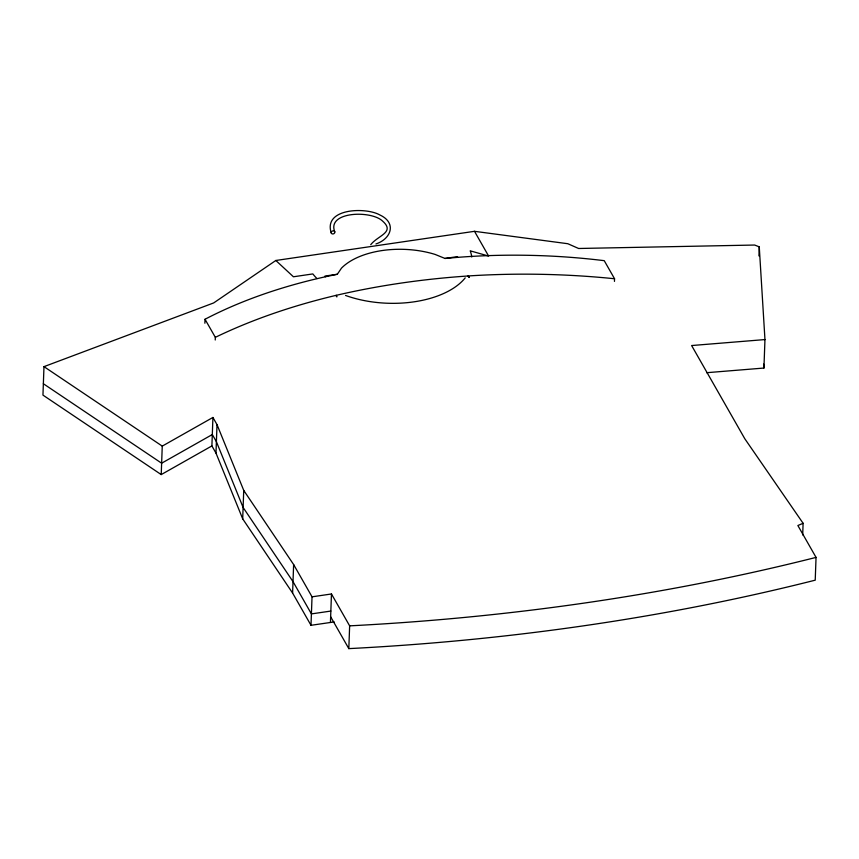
<?xml version="1.0" encoding="UTF-8"?>
<svg xmlns="http://www.w3.org/2000/svg" width="859" height="859" viewBox="0 0 859 859"><rect width="100%" height="100%" fill="white"/><g stroke="black" fill="none" stroke-linecap="round" stroke-linejoin="round"><path stroke-width="1.29" d="M706.592 372.709L763.93 368.049L764.961 339.573L759.259 246.844L754.642 245.04L578.622 248.487L567.81 243.72L474.501 231.318L275.836 260.481L213.666 302.937L43.981 366.643L42.95 395.108L161.224 474.587L211.894 445.928L212.925 417.453L162.254 446.111L161.224 474.587M204.882 323.231L205.022 319.258A405.598 221.042 2.1 0 1 325.067 276.845L337.329 274.257L341.463 268.158A69.461 37.85 2.1 0 1 435.083 254.414L444.994 258.452L458.083 257.324A405.598 221.042 2.1 0 1 604.242 260.674L614.55 278.745L614.453 281.398M215.244 339.992L215.33 337.34L205.022 319.258M334.172 621.937L311.001 625.298L292.597 593.032L242.7 518.857L215.985 453.09L217.016 424.625L212.925 417.453M242.7 518.857L243.731 490.392L217.016 424.625M292.597 593.032L293.628 564.556L243.731 490.392M311.001 625.298L312.032 596.822L293.628 564.556M330.436 622.442L331.467 593.977L312.032 596.822M764.961 339.573L691.624 345.543L744.807 438.766L803.111 523.292L797.871 525.525L816.05 557.394L815.223 580.169A1478.156 805.559 2.1 0 1 348.818 648.62L349.645 625.846L331.467 593.977M758.937 255.907L759.259 246.844M802.693 534.942L803.111 523.292M370.723 244.697C378.1 235.269 395.484 232.349 382.502 220.999C370.884 210.025 326.549 211.572 334.795 231.876A1.858 1.514 -20.2 0 1 332.476 233.949A1.858 1.514 -20.2 0 1 331.789 231.415A1.858 1.514 -20.2 0 1 334.795 231.876M375.941 243.956C391.393 238.813 396.858 222.749 379.818 214.943C365.945 206.998 323.038 208.039 331.252 232.95M337.329 274.257L324.96 276.072L325.368 276.781M444.994 258.452L457.364 256.637L457.772 257.346M330.855 611.06L311.42 613.906L293.016 581.64L243.118 507.476L216.404 441.709L212.313 434.536L161.632 463.205L43.358 383.726M43.981 366.643L162.254 446.111M275.836 260.481L293.424 276.781L312.848 273.924A82.947 45.205 2.1 0 0 316.96 278.541M468.037 276.018L469.261 277.478L468.402 275.986M474.501 231.318L488.61 256.057L470.195 250.828A82.947 45.205 2.1 0 1 471.763 256.981M335.998 295.421L336.846 296.913L336.341 295.346M330.64 616.751L348.818 648.62M211.894 445.928L215.985 453.09M763.683 364.076L763.93 368.049M816.05 557.394A1478.156 805.559 2.1 0 1 349.645 625.846M465.213 277.876A82.947 45.205 2.1 0 1 345.533 295.442M215.33 337.34A486.173 264.948 2.1 0 1 333.743 295.915C378.755 285.263 424.679 278.778 470.818 275.793A486.173 264.948 2.1 0 1 614.55 278.745"/></g></svg>
